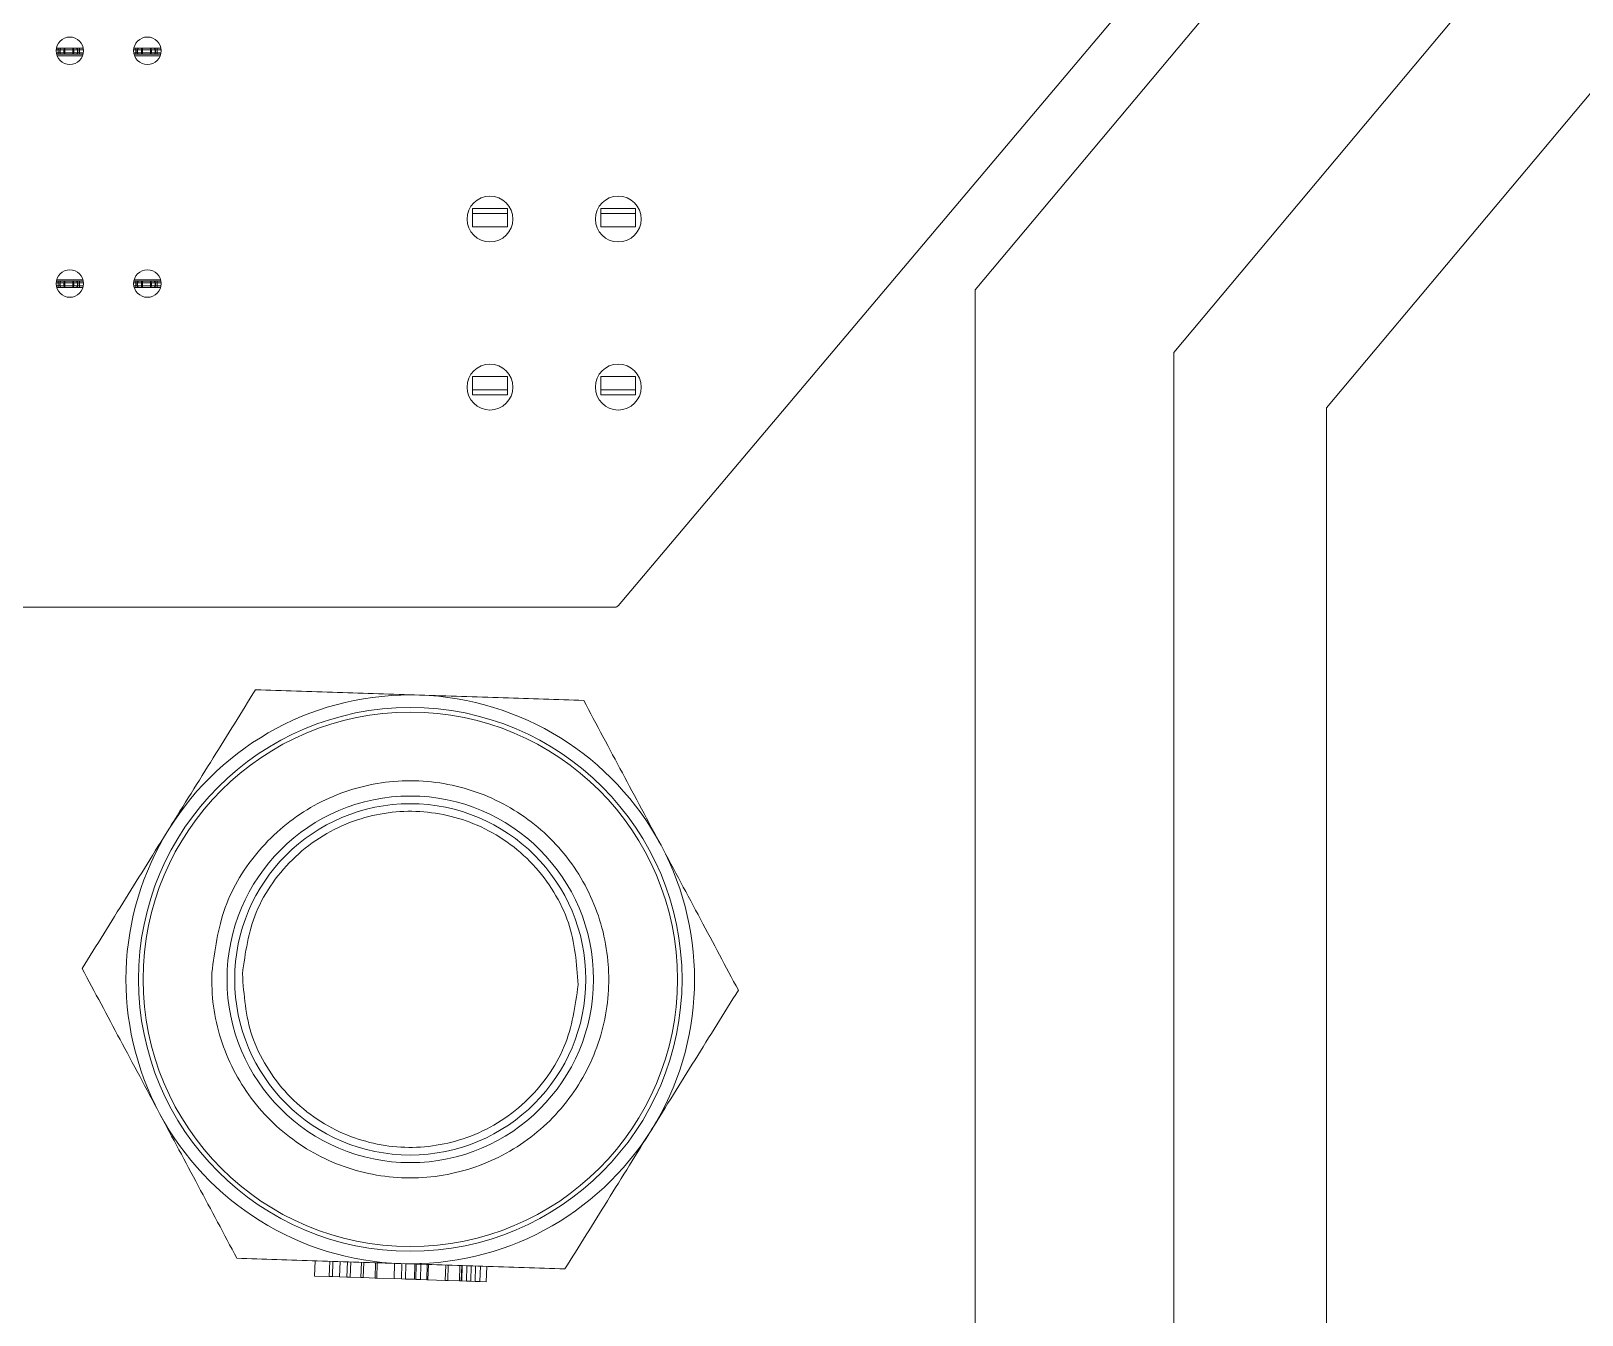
# Model space of a CAD drawing. Header units: millimetres. Extents: x -1 to 210, y -10 to 305.
# Drawn here: x 112 to 162.8, y 99.5 to 141.5 of the extents above; entities that cross this region are included whole.
import ezdxf

# ---------------------------------------------------------------- set-up
doc = ezdxf.new("R2010")
doc.units = ezdxf.units.MM

msp = doc.modelspace()

# ---------------------------------------------------------------- linework, layer by layer
at = {"color": 7, "linetype": 'Continuous', "lineweight": 15}
for p, q in [((154.429, 129.182), (199.429, 182.811)), ((142.929, 133.05), (178.306, 175.211)), ((131.236, 122.709), (169.236, 167.709)), ((149.429, 131.002), (166.679, 151.559)), ((112.831, 140.909), (112.898, 140.909)), ((112.835, 140.809), (112.898, 140.809)), ((113.722, 140.959), (112.838, 140.959)), ((112.838, 140.959), (112.898, 140.959)), ((112.845, 140.759), (112.898, 140.759)), ((113.715, 140.759), (112.845, 140.759)), ((112.861, 140.709), (113.698, 140.709)), ((112.898, 140.959), (112.898, 140.909)), ((112.898, 140.909), (112.948, 140.909)), ((112.898, 140.809), (112.898, 140.909)), ((112.948, 140.809), (112.898, 140.809)), ((112.898, 140.809), (112.898, 140.759)), ((112.948, 140.909), (112.962, 140.909)), ((112.948, 140.809), (112.948, 140.909)), ((112.948, 140.809), (112.962, 140.809)), ((112.962, 140.909), (112.962, 140.809)), ((112.962, 140.909), (113.083, 140.909)), ((112.962, 140.809), (113.083, 140.809)), ((112.962, 140.774), (112.962, 140.774)), ((112.998, 140.959), (113.118, 140.959)), ((112.998, 140.759), (113.118, 140.759)), ((113.083, 140.809), (113.083, 140.909)), ((113.083, 140.909), (113.118, 140.909)), ((113.083, 140.809), (113.118, 140.809)), ((113.118, 140.959), (113.118, 140.909)), ((113.118, 140.959), (113.377, 140.959)), ((113.118, 140.909), (113.118, 140.809)), ((113.118, 140.909), (113.377, 140.909)), ((113.118, 140.809), (113.377, 140.809)), ((113.118, 140.809), (113.118, 140.759)), ((113.118, 140.759), (113.377, 140.759)), ((113.377, 140.909), (113.377, 140.959)), ((113.377, 140.959), (113.498, 140.959)), ((113.377, 140.809), (113.377, 140.909)), ((113.377, 140.909), (113.412, 140.909)), ((113.377, 140.759), (113.377, 140.809)), ((113.377, 140.809), (113.412, 140.809)), ((113.377, 140.759), (113.498, 140.759)), ((113.412, 140.909), (113.412, 140.809)), ((113.412, 140.909), (113.533, 140.909)), ((113.412, 140.809), (113.533, 140.809)), ((113.533, 140.945), (113.533, 140.945)), ((113.533, 140.809), (113.533, 140.909)), ((113.533, 140.909), (113.548, 140.909)), ((113.533, 140.809), (113.548, 140.809)), ((113.548, 140.909), (113.548, 140.809)), ((113.548, 140.909), (113.598, 140.909)), ((113.598, 140.809), (113.548, 140.809)), ((113.598, 140.959), (113.598, 140.909)), ((113.598, 140.959), (113.722, 140.959)), ((113.598, 140.909), (113.598, 140.809)), ((113.598, 140.909), (113.728, 140.909)), ((113.598, 140.809), (113.598, 140.759)), ((113.598, 140.809), (113.725, 140.809)), ((113.598, 140.759), (113.715, 140.759)), ((115.371, 140.909), (115.438, 140.909)), ((115.375, 140.809), (115.438, 140.809)), ((116.262, 140.959), (115.378, 140.959)), ((115.378, 140.959), (115.438, 140.959)), ((115.385, 140.759), (115.438, 140.759)), ((116.255, 140.759), (115.385, 140.759)), ((115.401, 140.709), (116.238, 140.709)), ((115.438, 140.959), (115.438, 140.909)), ((115.438, 140.909), (115.488, 140.909)), ((115.438, 140.809), (115.438, 140.909)), ((115.488, 140.809), (115.438, 140.809)), ((115.438, 140.809), (115.438, 140.759)), ((115.488, 140.909), (115.502, 140.909)), ((115.488, 140.809), (115.488, 140.909)), ((115.488, 140.809), (115.502, 140.809)), ((115.502, 140.909), (115.623, 140.909)), ((115.502, 140.909), (115.502, 140.809)), ((115.502, 140.809), (115.623, 140.809)), ((115.538, 140.959), (115.658, 140.959)), ((115.538, 140.759), (115.658, 140.759)), ((115.623, 140.809), (115.623, 140.909)), ((115.623, 140.909), (115.658, 140.909)), ((115.623, 140.809), (115.658, 140.809)), ((115.658, 140.959), (115.658, 140.909)), ((115.658, 140.959), (115.917, 140.959)), ((115.658, 140.909), (115.658, 140.809)), ((115.658, 140.909), (115.917, 140.909)), ((115.658, 140.809), (115.917, 140.809)), ((115.658, 140.809), (115.658, 140.759)), ((115.658, 140.759), (115.917, 140.759)), ((115.917, 140.909), (115.917, 140.959)), ((115.917, 140.959), (116.038, 140.959)), ((115.917, 140.809), (115.917, 140.909)), ((115.917, 140.909), (115.952, 140.909)), ((115.917, 140.759), (115.917, 140.809)), ((115.917, 140.809), (115.952, 140.809)), ((115.917, 140.759), (116.038, 140.759)), ((115.952, 140.909), (115.952, 140.809)), ((115.952, 140.909), (116.073, 140.909)), ((115.952, 140.809), (116.073, 140.809)), ((116.073, 140.809), (116.073, 140.909)), ((116.073, 140.909), (116.088, 140.909)), ((116.073, 140.809), (116.088, 140.809)), ((116.088, 140.909), (116.088, 140.809)), ((116.088, 140.909), (116.138, 140.909)), ((116.138, 140.809), (116.088, 140.809)), ((116.138, 140.959), (116.138, 140.909)), ((116.138, 140.959), (116.262, 140.959)), ((116.138, 140.909), (116.138, 140.809)), ((116.138, 140.909), (116.268, 140.909)), ((116.138, 140.809), (116.138, 140.759)), ((116.138, 140.809), (116.265, 140.809)), ((116.138, 140.759), (116.255, 140.759)), ((126.469, 135.716), (126.469, 135.551)), ((127.609, 135.716), (126.469, 135.716)), ((127.609, 135.716), (127.609, 135.551)), ((130.669, 135.716), (130.669, 135.551)), ((131.809, 135.716), (130.669, 135.716)), ((131.809, 135.716), (131.809, 135.551)), ((126.469, 135.551), (126.469, 135.116)), ((127.609, 135.551), (126.469, 135.551)), ((127.609, 135.116), (126.469, 135.116)), ((127.609, 135.116), (127.609, 135.551)), ((131.809, 135.551), (130.669, 135.551)), ((130.669, 135.551), (130.669, 135.116)), ((131.809, 135.116), (130.669, 135.116)), ((131.809, 135.116), (131.809, 135.551)), ((112.898, 133.278), (112.83, 133.278)), ((112.898, 133.328), (112.836, 133.328)), ((112.836, 133.328), (113.724, 133.328)), ((112.898, 133.178), (112.836, 133.178)), ((113.713, 133.378), (112.847, 133.378)), ((112.898, 133.128), (112.848, 133.128)), ((112.898, 133.278), (112.898, 133.328)), ((112.898, 133.278), (112.948, 133.278)), ((112.898, 133.178), (112.898, 133.278)), ((112.948, 133.178), (112.898, 133.178)), ((112.898, 133.128), (112.898, 133.178)), ((112.962, 133.278), (112.948, 133.278)), ((112.948, 133.178), (112.948, 133.278)), ((112.962, 133.178), (112.948, 133.178)), ((113.083, 133.278), (112.962, 133.278)), ((112.962, 133.278), (112.962, 133.178)), ((113.083, 133.178), (112.962, 133.178)), ((112.962, 133.143), (112.962, 133.143)), ((113.118, 133.328), (112.998, 133.328)), ((113.118, 133.128), (112.998, 133.128)), ((113.083, 133.178), (113.083, 133.278)), ((113.118, 133.278), (113.083, 133.278)), ((113.118, 133.178), (113.083, 133.178)), ((113.377, 133.328), (113.118, 133.328)), ((113.118, 133.328), (113.118, 133.278)), ((113.118, 133.278), (113.118, 133.178)), ((113.377, 133.278), (113.118, 133.278)), ((113.377, 133.178), (113.118, 133.178)), ((113.118, 133.178), (113.118, 133.128)), ((113.377, 133.128), (113.118, 133.128)), ((113.377, 133.278), (113.377, 133.328)), ((113.498, 133.328), (113.377, 133.328)), ((113.377, 133.178), (113.377, 133.278)), ((113.412, 133.278), (113.377, 133.278)), ((113.377, 133.128), (113.377, 133.178)), ((113.412, 133.178), (113.377, 133.178)), ((113.498, 133.128), (113.377, 133.128)), ((113.412, 133.278), (113.412, 133.178)), ((113.533, 133.278), (113.412, 133.278)), ((113.533, 133.178), (113.412, 133.178)), ((113.533, 133.314), (113.533, 133.314)), ((113.533, 133.178), (113.533, 133.278)), ((113.548, 133.278), (113.533, 133.278)), ((113.548, 133.178), (113.533, 133.178)), ((113.548, 133.278), (113.548, 133.178)), ((113.548, 133.278), (113.598, 133.278)), ((113.598, 133.178), (113.548, 133.178)), ((113.598, 133.278), (113.598, 133.328)), ((113.724, 133.328), (113.598, 133.328)), ((113.598, 133.278), (113.598, 133.178)), ((113.729, 133.278), (113.598, 133.278)), ((113.598, 133.128), (113.598, 133.178)), ((113.723, 133.178), (113.598, 133.178)), ((113.711, 133.128), (113.598, 133.128)), ((115.438, 133.278), (115.37, 133.278)), ((115.438, 133.328), (115.376, 133.328)), ((115.376, 133.328), (116.264, 133.328)), ((115.438, 133.178), (115.376, 133.178)), ((116.253, 133.378), (115.387, 133.378)), ((115.438, 133.128), (115.388, 133.128)), ((115.438, 133.278), (115.438, 133.328)), ((115.438, 133.278), (115.488, 133.278)), ((115.438, 133.178), (115.438, 133.278)), ((115.488, 133.178), (115.438, 133.178)), ((115.438, 133.128), (115.438, 133.178)), ((115.502, 133.278), (115.488, 133.278)), ((115.488, 133.178), (115.488, 133.278)), ((115.488, 133.278), (115.488, 133.178)), ((115.502, 133.178), (115.488, 133.178)), ((115.623, 133.278), (115.502, 133.278)), ((115.502, 133.278), (115.502, 133.178)), ((115.623, 133.178), (115.502, 133.178)), ((115.502, 133.143), (115.502, 133.143)), ((115.658, 133.328), (115.538, 133.328)), ((115.658, 133.128), (115.538, 133.128)), ((115.623, 133.178), (115.623, 133.278)), ((115.658, 133.278), (115.623, 133.278)), ((115.658, 133.178), (115.623, 133.178)), ((115.917, 133.328), (115.658, 133.328)), ((115.658, 133.328), (115.658, 133.278)), ((115.658, 133.278), (115.658, 133.178)), ((115.917, 133.278), (115.658, 133.278)), ((115.917, 133.178), (115.658, 133.178)), ((115.658, 133.178), (115.658, 133.128)), ((115.917, 133.128), (115.658, 133.128)), ((115.917, 133.278), (115.917, 133.328)), ((116.038, 133.328), (115.917, 133.328)), ((115.917, 133.178), (115.917, 133.278)), ((115.952, 133.278), (115.917, 133.278)), ((115.917, 133.128), (115.917, 133.178)), ((115.952, 133.178), (115.917, 133.178)), ((116.038, 133.128), (115.917, 133.128)), ((115.952, 133.278), (115.952, 133.178)), ((116.073, 133.278), (115.952, 133.278)), ((116.073, 133.178), (115.952, 133.178)), ((116.073, 133.178), (116.073, 133.278)), ((116.088, 133.278), (116.073, 133.278)), ((116.088, 133.178), (116.073, 133.178)), ((116.088, 133.278), (116.088, 133.178)), ((116.088, 133.278), (116.138, 133.278)), ((116.138, 133.178), (116.088, 133.178)), ((116.138, 133.278), (116.138, 133.328)), ((116.264, 133.328), (116.138, 133.328)), ((116.138, 133.278), (116.138, 133.178)), ((116.269, 133.278), (116.138, 133.278)), ((116.138, 133.128), (116.138, 133.178)), ((116.263, 133.178), (116.138, 133.178)), ((116.251, 133.128), (116.138, 133.128)), ((142.929, 36.693), (142.929, 133.05)), ((149.429, 42.147), (149.429, 131.002)), ((127.609, 130.216), (126.469, 130.216)), ((126.469, 130.216), (126.469, 129.781)), ((127.609, 130.216), (127.609, 129.781)), ((131.809, 130.216), (130.669, 130.216)), ((130.669, 130.216), (130.669, 129.781)), ((131.809, 130.216), (131.809, 129.781)), ((126.469, 129.781), (126.469, 129.616)), ((127.609, 129.781), (126.469, 129.781)), ((127.609, 129.616), (126.469, 129.616)), ((127.609, 129.616), (127.609, 129.781)), ((130.669, 129.781), (130.669, 129.616)), ((131.809, 129.781), (130.669, 129.781)), ((131.809, 129.616), (130.669, 129.616)), ((131.809, 129.616), (131.809, 129.781)), ((154.429, 25.588), (154.429, 129.182)), ((77.139, 122.664), (131.139, 122.664)), ((121.295, 100.768), (121.311, 101.268)), ((121.774, 100.753), (121.791, 101.252)), ((121.88, 100.749), (121.896, 101.249)), ((122.132, 101.241), (122.116, 100.741)), ((122.356, 100.733), (122.372, 101.233)), ((122.461, 100.73), (122.478, 101.23)), ((122.815, 100.718), (122.832, 101.218)), ((122.907, 101.216), (122.891, 100.716)), ((123.291, 101.203), (123.275, 100.703)), ((123.349, 101.201), (123.332, 100.701)), ((123.897, 100.683), (123.914, 101.182)), ((124.138, 100.675), (124.155, 101.174)), ((124.271, 100.67), (124.288, 101.17)), ((124.581, 101.16), (124.565, 100.661)), ((124.625, 101.159), (124.609, 100.659)), ((124.78, 101.154), (124.764, 100.654)), ((124.984, 101.147), (124.968, 100.647)), ((125.026, 101.146), (125.009, 100.646)), ((125.574, 100.627), (125.591, 101.127)), ((125.673, 101.124), (125.656, 100.625)), ((126.057, 101.112), (126.04, 100.612)), ((126.099, 100.61), (126.116, 101.11)), ((126.113, 100.61), (126.129, 101.109)), ((126.268, 100.605), (126.284, 101.104)), ((126.412, 100.6), (126.428, 101.1)), ((126.553, 100.595), (126.57, 101.095)), ((126.711, 100.59), (126.727, 101.09)), ((126.916, 100.583), (126.933, 101.083)), ((121.295, 100.768), (121.774, 100.753)), ((121.774, 100.753), (121.88, 100.749)), ((121.88, 100.749), (122.116, 100.741)), ((122.116, 100.741), (122.356, 100.733)), ((122.356, 100.733), (122.461, 100.73)), ((122.461, 100.73), (122.815, 100.718)), ((122.815, 100.718), (122.891, 100.716)), ((123.275, 100.703), (122.891, 100.716)), ((123.275, 100.703), (123.332, 100.701)), ((123.897, 100.683), (123.332, 100.701)), ((124.138, 100.675), (123.897, 100.683)), ((124.271, 100.67), (124.138, 100.675)), ((124.565, 100.661), (124.271, 100.67)), ((124.565, 100.661), (124.609, 100.659)), ((124.764, 100.654), (124.609, 100.659)), ((124.968, 100.647), (124.764, 100.654)), ((124.968, 100.647), (125.009, 100.646)), ((125.574, 100.627), (125.009, 100.646)), ((125.574, 100.627), (125.656, 100.625)), ((126.04, 100.612), (125.656, 100.625)), ((126.04, 100.612), (126.099, 100.61)), ((126.099, 100.61), (126.113, 100.61)), ((126.113, 100.61), (126.268, 100.605)), ((126.268, 100.605), (126.412, 100.6)), ((126.412, 100.6), (126.553, 100.595)), ((126.553, 100.595), (126.711, 100.59)), ((126.916, 100.583), (126.711, 100.59))]:
    msp.add_line(p, q, dxfattribs=at)
for centre, radius in [((113.28, 140.875), 0.45), ((115.82, 140.875), 0.45), ((127.039, 135.366), 0.75), ((131.239, 135.366), 0.75), ((113.28, 133.255), 0.45), ((115.82, 133.255), 0.45), ((127.039, 129.866), 0.75), ((131.239, 129.866), 0.75), ((124.429, 110.48), 8.9), ((124.429, 110.48), 8.75), ((124.429, 110.48), 6), ((124.429, 110.48), 5.75)]:
    msp.add_circle(centre, radius, dxfattribs=at)
for centre, radius, start, end in [((112.998, 140.909), 0.05, 90, 180), ((112.998, 140.909), 0.05, 90, 180), ((112.998, 140.809), 0.05, 180, 270), ((112.998, 140.809), 0.05, 180, 270), ((113.006, 140.916), 0.0446, 101.4201, 188.0528), ((113.006, 140.803), 0.0446, 171.9468, 258.5823), ((113.127, 140.916), 0.0446, 101.423, 188.0499), ((113.127, 140.803), 0.0446, 171.9497, 258.5795), ((113.368, 140.916), 0.0446, 351.9523, 78.5777), ((113.368, 140.803), 0.0446, 281.4199, 8.0481), ((113.489, 140.916), 0.0446, 351.9523, 78.5777), ((113.498, 140.909), 0.05, 360, 90), ((113.498, 140.909), 0.05, 360, 90), ((113.489, 140.803), 0.0446, 281.4199, 8.0481), ((113.498, 140.809), 0.05, 270, 360), ((113.498, 140.809), 0.05, 270, 360), ((115.538, 140.909), 0.05, 90, 180), ((115.538, 140.909), 0.05, 90, 180), ((115.538, 140.809), 0.05, 180, 270), ((115.538, 140.809), 0.05, 180, 270), ((115.546, 140.916), 0.0446, 101.4215, 188.0513), ((115.546, 140.803), 0.0446, 171.9483, 258.5809), ((115.667, 140.916), 0.0446, 101.4223, 188.0505), ((115.667, 140.803), 0.0446, 171.949, 258.5801), ((115.908, 140.916), 0.0446, 351.95, 78.5772), ((115.908, 140.803), 0.0446, 281.4204, 8.0504), ((116.029, 140.916), 0.0446, 351.9495, 78.5777), ((116.038, 140.909), 0.05, 360, 90), ((116.038, 140.909), 0.05, 360, 90), ((116.029, 140.803), 0.0446, 281.4199, 8.051), ((116.038, 140.809), 0.05, 270, 360), ((116.038, 140.809), 0.05, 270, 360), ((112.998, 133.278), 0.05, 90, 180), ((112.998, 133.278), 0.05, 90, 180), ((112.998, 133.178), 0.05, 180, 270), ((112.998, 133.178), 0.05, 180, 270), ((113.006, 133.285), 0.0446, 101.4177, 188.0532), ((113.006, 133.172), 0.0446, 171.9472, 258.5799), ((113.127, 133.285), 0.0446, 101.4205, 188.0503), ((113.127, 133.172), 0.0446, 171.9501, 258.577), ((113.368, 133.285), 0.0446, 351.9519, 78.5801), ((113.368, 133.172), 0.0446, 281.4223, 8.0477), ((113.489, 133.285), 0.0446, 351.9519, 78.5801), ((113.498, 133.278), 0.05, 360, 90), ((113.498, 133.278), 0.05, 360, 90), ((113.489, 133.172), 0.0446, 281.4223, 8.0477), ((113.498, 133.178), 0.05, 270, 360), ((113.498, 133.178), 0.05, 270, 360), ((115.538, 133.278), 0.05, 90, 180), ((115.538, 133.278), 0.05, 90, 180), ((115.538, 133.178), 0.05, 180, 270), ((115.538, 133.178), 0.05, 180, 270), ((115.546, 133.285), 0.0446, 101.4202, 188.0492), ((115.546, 133.172), 0.0446, 171.9512, 258.5774), ((115.667, 133.285), 0.0446, 101.4191, 188.0517), ((115.667, 133.172), 0.0446, 171.9487, 258.5785), ((115.908, 133.285), 0.0446, 351.9496, 78.5796), ((115.908, 133.172), 0.0446, 281.4228, 8.05), ((116.029, 133.285), 0.0446, 351.9496, 78.5796), ((116.038, 133.278), 0.05, 360, 90), ((116.038, 133.278), 0.05, 360, 90), ((116.029, 133.172), 0.0446, 281.4228, 8.05), ((116.038, 133.178), 0.05, 270, 360), ((116.038, 133.178), 0.05, 270, 360), ((131.143, 122.783), 0.118, 268.0672, 321.7075), ((124.429, 110.48), 9.31, 88.1126, 148.1126), ((124.429, 110.48), 9.31, 28.1126, 88.1126), ((124.429, 110.48), 9.31, 148.1126, 208.1126), ((124.429, 110.48), 9.31, 328.1126, 28.1126), ((124.429, 110.48), 9.31, 208.1126, 268.1126), ((124.429, 110.48), 9.31, 268.1126, 328.1126)]:
    msp.add_arc(centre, radius, start, end, dxfattribs=at)
for points, knots in [([(112.898, 140.959), (112.911, 140.959), (112.937, 140.959), (112.965, 140.959), (112.981, 140.959), (112.994, 140.959), (112.996, 140.959), (112.998, 140.959)], [0, 0, 0, 0, 0.250658, 0.49912, 0.624139, 0.746092, 1, 1, 1, 1]), ([(112.898, 140.759), (112.911, 140.759), (112.937, 140.759), (112.965, 140.759), (112.981, 140.759), (112.994, 140.759), (112.996, 140.759), (112.998, 140.759)], [0, 0, 0, 0, 0.250658, 0.49912, 0.624139, 0.746092, 1, 1, 1, 1]), ([(113.498, 140.959), (113.499, 140.959), (113.502, 140.959), (113.522, 140.959), (113.541, 140.959), (113.564, 140.959), (113.584, 140.959), (113.598, 140.959)], [0, 0, 0, 0, 0.250663, 0.499127, 0.624143, 0.746095, 1, 1, 1, 1]), ([(113.498, 140.759), (113.499, 140.759), (113.502, 140.759), (113.522, 140.759), (113.541, 140.759), (113.564, 140.759), (113.584, 140.759), (113.598, 140.759)], [0, 0, 0, 0, 0.250663, 0.499127, 0.624143, 0.746095, 1, 1, 1, 1]), ([(115.438, 140.959), (115.451, 140.959), (115.477, 140.959), (115.505, 140.959), (115.521, 140.959), (115.534, 140.959), (115.536, 140.959), (115.538, 140.959)], [0, 0, 0, 0, 0.250662, 0.499123, 0.624138, 0.746093, 1, 1, 1, 1]), ([(115.438, 140.759), (115.451, 140.759), (115.477, 140.759), (115.505, 140.759), (115.521, 140.759), (115.534, 140.759), (115.536, 140.759), (115.538, 140.759)], [0, 0, 0, 0, 0.250662, 0.499123, 0.624138, 0.746093, 1, 1, 1, 1]), ([(116.038, 140.959), (116.039, 140.959), (116.042, 140.959), (116.062, 140.959), (116.081, 140.959), (116.104, 140.959), (116.124, 140.959), (116.138, 140.959)], [0, 0, 0, 0, 0.250659, 0.499124, 0.624139, 0.746091, 1, 1, 1, 1]), ([(116.038, 140.759), (116.039, 140.759), (116.042, 140.759), (116.062, 140.759), (116.081, 140.759), (116.104, 140.759), (116.124, 140.759), (116.138, 140.759)], [0, 0, 0, 0, 0.250659, 0.499124, 0.624139, 0.746091, 1, 1, 1, 1]), ([(112.998, 133.328), (112.996, 133.328), (112.993, 133.328), (112.974, 133.328), (112.954, 133.328), (112.931, 133.328), (112.911, 133.328), (112.898, 133.328)], [0, 0, 0, 0, 0.250663, 0.499126, 0.624142, 0.746095, 1, 1, 1, 1]), ([(112.998, 133.128), (112.996, 133.128), (112.993, 133.128), (112.974, 133.128), (112.954, 133.128), (112.931, 133.128), (112.911, 133.128), (112.898, 133.128)], [0, 0, 0, 0, 0.250663, 0.499126, 0.624143, 0.746095, 1, 1, 1, 1]), ([(113.598, 133.328), (113.584, 133.328), (113.558, 133.328), (113.531, 133.328), (113.514, 133.328), (113.501, 133.328), (113.499, 133.328), (113.498, 133.328)], [0, 0, 0, 0, 0.250658, 0.49912, 0.624139, 0.746092, 1, 1, 1, 1]), ([(113.598, 133.128), (113.584, 133.128), (113.558, 133.128), (113.531, 133.128), (113.514, 133.128), (113.501, 133.128), (113.499, 133.128), (113.498, 133.128)], [0, 0, 0, 0, 0.250658, 0.499119, 0.624139, 0.746092, 1, 1, 1, 1]), ([(115.538, 133.328), (115.536, 133.328), (115.533, 133.328), (115.514, 133.328), (115.494, 133.328), (115.471, 133.328), (115.451, 133.328), (115.438, 133.328)], [0, 0, 0, 0, 0.2506593, 0.4991241, 0.6241345, 0.7460915, 1, 1, 1, 1]), ([(115.538, 133.128), (115.536, 133.128), (115.533, 133.128), (115.514, 133.128), (115.494, 133.128), (115.471, 133.128), (115.451, 133.128), (115.438, 133.128)], [0, 0, 0, 0, 0.2506593, 0.4991241, 0.6241345, 0.7460915, 1, 1, 1, 1]), ([(116.138, 133.328), (116.124, 133.328), (116.098, 133.328), (116.071, 133.328), (116.054, 133.328), (116.041, 133.328), (116.039, 133.328), (116.038, 133.328)], [0, 0, 0, 0, 0.250662, 0.499123, 0.624138, 0.746093, 1, 1, 1, 1]), ([(116.138, 133.128), (116.124, 133.128), (116.098, 133.128), (116.071, 133.128), (116.054, 133.128), (116.041, 133.128), (116.039, 133.128), (116.038, 133.128)], [0, 0, 0, 0, 0.250662, 0.499122, 0.624138, 0.746093, 1, 1, 1, 1]), ([(119.363, 119.962), (118.902, 119.221), (117.971, 117.725), (117.009, 116.178), (116.524, 115.398)], [0, 0, 0, 0, 0.495458, 1, 1, 1, 1]), ([(124.735, 119.785), (123.835, 119.815), (122.015, 119.875), (120.253, 119.933), (119.363, 119.962)], [0, 0, 0, 0, 0.494511, 1, 1, 1, 1]), ([(130.107, 119.608), (129.235, 119.637), (127.474, 119.695), (125.654, 119.755), (124.735, 119.785)], [0, 0, 0, 0, 0.495458, 1, 1, 1, 1]), ([(132.64, 114.867), (132.216, 115.661), (131.357, 117.268), (130.527, 118.822), (130.107, 119.608)], [0, 0, 0, 0, 0.494511, 1, 1, 1, 1]), ([(117.932, 110.694), (118.028, 111.423), (118.22, 112.879), (119.404, 114.786), (121.102, 116.21), (123.189, 116.988), (125.412, 117.031), (127.525, 116.337), (129.289, 114.981), (130.505, 113.12), (130.914, 111.45), (130.947, 109.767), (130.604, 108.082), (129.462, 106.174), (127.753, 104.75), (125.669, 103.973), (123.445, 103.929), (121.333, 104.624), (119.567, 105.979), (118.357, 107.84), (117.932, 109.51), (117.932, 110.466), (117.932, 110.694)], [0, 0, 0, 0, 0.053686, 0.107372, 0.161059, 0.214745, 0.268431, 0.322117, 0.375804, 0.42949, 0.483176, 0.5, 0.553686, 0.607372, 0.661059, 0.714745, 0.768431, 0.822117, 0.875804, 0.92949, 0.983176, 1, 1, 1, 1]), ([(118.932, 110.661), (119.028, 111.35), (119.176, 112.41), (119.903, 113.668), (120.642, 114.524), (121.546, 115.209), (122.848, 115.831), (124.614, 116.11), (126.358, 115.715), (127.616, 115.009), (128.473, 114.266), (129.154, 113.363), (129.797, 112.06), (129.875, 110.993), (129.926, 110.299)], [0, 0, 0, 0, 0.119729, 0.18418, 0.25, 0.31582, 0.380272, 0.5, 0.619729, 0.68418, 0.75, 0.81582, 0.880272, 1, 1, 1, 1]), ([(116.524, 115.398), (116.048, 114.633), (115.086, 113.087), (114.155, 111.591), (113.684, 110.834)], [0, 0, 0, 0, 0.494511, 1, 1, 1, 1]), ([(135.173, 110.126), (134.761, 110.896), (133.931, 112.45), (133.073, 114.057), (132.64, 114.867)], [0, 0, 0, 0, 0.495458, 1, 1, 1, 1]), ([(113.684, 110.834), (114.096, 110.064), (114.926, 108.51), (115.784, 106.904), (116.217, 106.093)], [0, 0, 0, 0, 0.495458, 1, 1, 1, 1]), ([(129.926, 110.299), (129.829, 109.61), (129.681, 108.55), (128.954, 107.293), (128.215, 106.437), (127.311, 105.752), (126.009, 105.13), (124.243, 104.85), (122.499, 105.245), (121.241, 105.952), (120.384, 106.695), (119.703, 107.597), (119.06, 108.9), (118.982, 109.968), (118.932, 110.661)], [0, 0, 0, 0, 0.119729, 0.18418, 0.25, 0.31582, 0.380272, 0.5, 0.619728, 0.68418, 0.75, 0.81582, 0.880272, 1, 1, 1, 1]), ([(132.333, 105.562), (132.809, 106.327), (133.771, 107.874), (134.702, 109.37), (135.173, 110.126)], [0, 0, 0, 0, 0.494511, 1, 1, 1, 1]), ([(116.217, 106.093), (116.642, 105.299), (117.5, 103.693), (118.33, 102.138), (118.75, 101.353)], [0, 0, 0, 0, 0.494511, 1, 1, 1, 1]), ([(129.494, 100.999), (129.955, 101.74), (130.886, 103.236), (131.848, 104.782), (132.333, 105.562)], [0, 0, 0, 0, 0.4954582, 1, 1, 1, 1]), ([(118.75, 101.353), (119.622, 101.324), (121.383, 101.266), (123.204, 101.206), (124.122, 101.176)], [0, 0, 0, 0, 0.495458, 1, 1, 1, 1]), ([(124.122, 101.176), (125.022, 101.146), (126.842, 101.086), (128.604, 101.028), (129.494, 100.999)], [0, 0, 0, 0, 0.494511, 1, 1, 1, 1])]:
    msp.add_open_spline(points, degree=3, knots=knots, dxfattribs=at)

doc.saveas('drawing.dxf')
